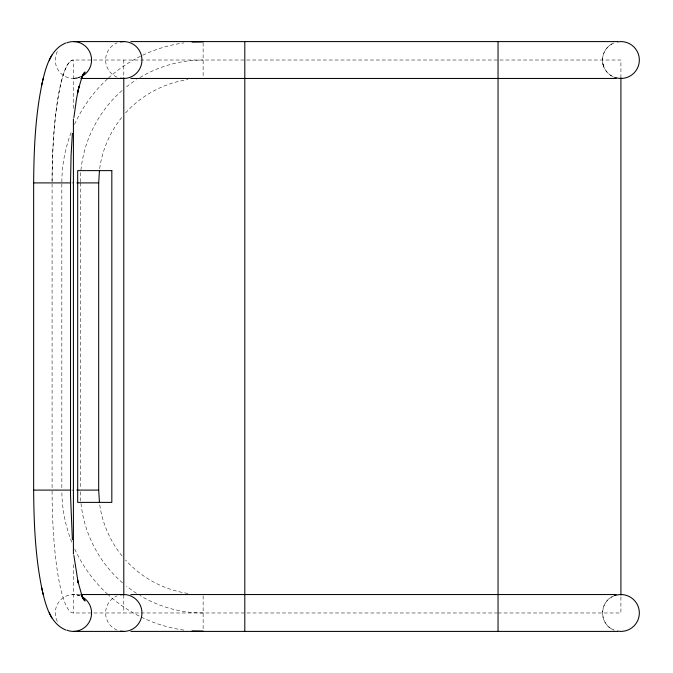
<?xml version="1.0" encoding="UTF-8"?>
<svg xmlns="http://www.w3.org/2000/svg" width="673" height="673" viewBox="0 0 673 673"><rect width="100%" height="100%" fill="white"/><g stroke="black" fill="none" stroke-linecap="round" stroke-linejoin="round"><path stroke-width="0.5" stroke-dasharray="3.37 2.52" d="M61.849 181.979C61.941 164.532 65.365 147.126 71.75 130.89M99.671 168.612C102.271 149.81 110.103 131.782 122.065 117.052M74.543 124.32C82.434 107.1 93.757 91.461 107.747 78.682M125.573 112.955C141.667 95.07 164.086 83.023 187.902 79.591M108.504 77.967C129.376 59.131 155.951 46.757 183.805 42.921M80.844 76.327L78.421 77.605L79.263 77.277L72.591 78.564L79.717 78.455M614.138 595.832C598.886 600.955 598.886 624.99 614.138 630.113A18.432 18.432 0 0 1 614.138 595.832L615.845 595.252M614.012 595.832L615.728 595.344M71.792 182.905L73.475 182.905M71.792 490.095L73.475 490.095M79.717 594.545L72.591 594.436L79.263 595.723L78.421 595.395L80.844 596.673M52.082 491.097A122.873 21.334 -90 0 0 73.416 612.977L496.994 612.977M498.045 612.977L620.918 612.977L620.918 595.168M187.902 593.409C164.086 589.977 141.667 577.93 125.573 560.045M183.805 630.079C155.951 626.243 129.376 613.869 108.504 595.033M614.012 77.168L616.586 77.9M603.782 66.812L602.688 63.38C604.11 70.076 609.174 75.923 615.845 77.748M107.747 594.318C93.757 581.539 82.434 565.9 74.543 548.68M122.065 555.948C110.103 541.218 102.271 523.19 99.671 504.388M71.75 542.11C65.365 525.874 61.941 508.468 61.849 491.021M603.201 65.096C600.501 56.313 605.523 46.109 614.138 42.887A18.432 18.432 0 0 0 614.138 77.168M620.918 77.832L620.918 60.023L73.416 60.023A122.873 21.334 -90 0 0 52.082 181.903M203.137 42.887L203.137 77.168M203.137 595.832L203.137 630.113M123.79 60.023L123.79 77.9M123.79 595.1L123.79 612.977M80.255 182.905L80.255 489.044M73.416 108.387L73.416 60.023A122.873 21.334 90 0 0 52.082 182.905M73.416 564.613L73.416 612.977M61.832 183.956L61.832 489.044M52.082 183.914L52.082 490.095M117.11 77.168A18.432 18.154 90 0 1 117.11 42.887M80.104 77.168A18.432 18.154 90 0 1 57.298 51.56M57.298 621.44A18.432 18.154 -90 0 1 80.104 595.832M117.11 630.113A18.432 18.154 -90 0 1 117.11 595.832M203.137 612.977A122.873 122.873 0 0 1 139.942 595.479M136.468 593.317A122.873 122.873 0 0 1 126.524 586.166M122.595 582.902A122.873 122.873 0 0 1 80.255 490.095M80.264 181.887A122.873 122.873 0 0 1 122.595 90.098M126.524 86.834A122.873 122.873 0 0 1 136.468 79.683M139.942 77.521A122.873 122.873 0 0 1 203.137 60.023"/><path stroke-width="1.01" d="M42.349 590.734C35.29 557.715 33.902 523.771 33.65 490.095L33.65 182.905C33.902 149.229 35.29 115.285 42.349 82.266M72.381 539.645L70.53 495.564L70.514 182.905L71.069 155.48L72.381 133.355M99.453 502.487L98.687 490.095L98.687 182.905L99.453 170.513M73.895 117.497L76.587 98.384L79.027 86.371L77.588 92.798L78.177 90.132M42.643 80.953C45.957 66.61 50.736 49.297 65.626 43.038M41.751 84.924L43.265 78.177M78.405 89.139L81.938 77.26M83.788 73.02L81.399 78.034L85.05 71.994L82.779 74.896M49.28 60.175L51.846 55.119M192.066 42.062L203.137 41.903M73.416 41.591L123.79 41.591M130.823 41.591L617.637 41.591M80.768 78.455L123.79 78.455M130.823 78.455L616.132 78.455M33.65 182.905L70.514 182.905M76.907 182.905L98.687 182.905M33.65 490.095L70.514 490.095M76.907 490.095L98.687 490.095M80.768 594.545L123.79 594.545M130.823 594.545L616.132 594.545M73.416 631.409L123.79 631.409M130.823 631.409L617.637 631.409M192.066 630.938L203.137 631.097M65.626 629.962C49.398 622.979 45.251 603.588 41.751 588.076M82.779 598.104L85.05 601.006L81.399 594.966L83.788 599.98M49.28 612.825L51.846 617.881M81.938 595.74L77.588 580.202L78.177 582.868L73.895 555.503M42.643 592.047L43.265 594.823M620.918 77.832L620.918 595.168M498.045 41.591L498.045 631.409M244.804 41.591L244.804 631.409M123.79 77.9L123.79 595.1M73.416 118.894L73.416 554.106M615.845 595.252A18.432 18.432 0 0 1 639.325 612.094A18.432 18.432 0 0 1 617.562 631.097M617.562 41.903A18.432 18.432 0 0 1 639.325 60.907A18.432 18.432 0 0 1 615.845 77.748M120.492 41.903A18.432 18.154 90 0 1 141.944 60.023A18.432 18.154 90 0 1 120.492 78.152M66.736 42.887A18.432 18.154 90 0 1 89.938 52.393A18.432 18.154 90 0 1 81.753 76.402M81.753 596.598A18.432 18.154 -90 0 1 89.938 620.607A18.432 18.154 -90 0 1 66.736 630.113M120.492 594.848A18.432 18.154 -90 0 1 141.944 612.977A18.432 18.154 -90 0 1 120.492 631.097M111.827 170.614L77.689 170.614L77.689 502.386L111.827 502.386L111.827 170.614"/></g></svg>
